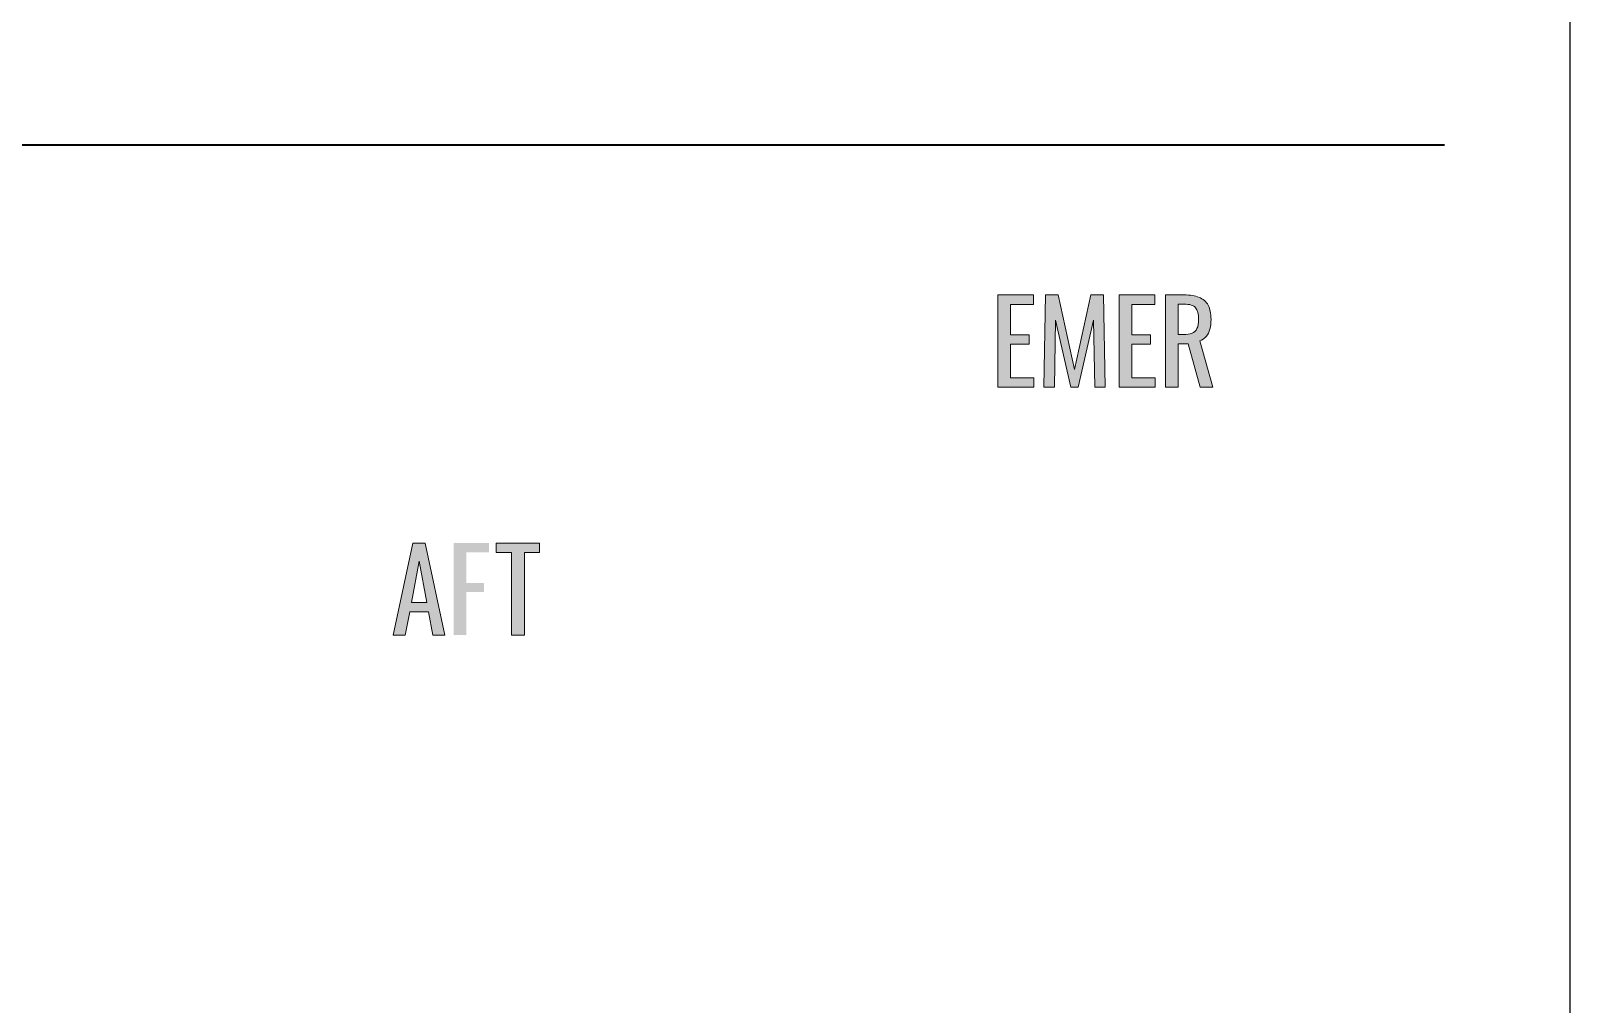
# Model space of a CAD drawing. Header units: inches. Extents: x 145 to 467, y 0 to 792.
# Drawn here: x 317.9 to 466.9, y 198.9 to 293.1 of the extents above; entities that cross this region are included whole.
import ezdxf

# ---------------------------------------------------------------- set-up
doc = ezdxf.new("R2010")
doc.units = ezdxf.units.IN
doc.header["$MEASUREMENT"] = 0
doc.layers.add('EVAC_Holes v5_0', color=7, linetype='Continuous')

# ---------------------------------------------------------------- blocks, each defined once
blk = doc.blocks.new('block 2')
at = {"layer": 'EVAC_Holes v5_0', "color": 7, "lineweight": 25}
blk.add_lwpolyline([(466.86, -0.08), (466.86, 792.08)], dxfattribs=at)
blk = doc.blocks.new('block 137')
at = {"layer": 'EVAC_Holes v5_0'}
h = blk.add_hatch(color=7, dxfattribs=at)
h.dxf.hatch_style = 2
h.paths.add_polyline_path([(411.47, 258.59), (411.47, 267.5), (414.93, 267.5), (414.93, 266.58), (412.71, 266.58), (412.71, 263.63), (414.51, 263.63), (414.51, 262.75), (412.71, 262.75), (412.71, 259.49), (414.95, 259.49), (414.95, 258.59)])
h = blk.add_hatch(color=7, dxfattribs=at)
h.dxf.hatch_style = 2
h.paths.add_polyline_path([(415.93, 258.59), (416.09, 267.5), (417.31, 267.5), (418.89, 260.28), (420.47, 267.5), (421.68, 267.5), (421.84, 258.59), (420.84, 258.59), (420.74, 265.06), (419.24, 258.59), (418.53, 258.59), (417.04, 265.06), (416.94, 258.59)])
h = blk.add_hatch(color=7, dxfattribs=at)
h.dxf.hatch_style = 2
h.paths.add_polyline_path([(423.21, 258.59), (423.21, 267.5), (426.66, 267.5), (426.66, 266.58), (424.45, 266.58), (424.45, 263.63), (426.24, 263.63), (426.24, 262.75), (424.45, 262.75), (424.45, 259.49), (426.68, 259.49), (426.68, 258.59)])
h = blk.add_hatch(color=7, dxfattribs=at)
h.dxf.hatch_style = 2
edge = h.paths.add_edge_path()
edge.add_spline(control_points=[(427.69, 258.59), (427.69, 258.59), (427.69, 267.5), (427.69, 267.5), (427.69, 267.5), (429.48, 267.5), (429.48, 267.5), (430.07, 267.5), (430.56, 267.43), (430.95, 267.27), (431.34, 267.11), (431.63, 266.86), (431.82, 266.51), (432, 266.16), (432.1, 265.7), (432.1, 265.14), (432.1, 264.79), (432.06, 264.48), (431.99, 264.2), (431.91, 263.92), (431.8, 263.68), (431.63, 263.48), (431.47, 263.29), (431.26, 263.15), (431, 263.06), (431, 263.06), (432.26, 258.59), (432.26, 258.59), (432.26, 258.59), (431.06, 258.59), (431.06, 258.59), (431.06, 258.59), (429.9, 262.77), (429.9, 262.77), (429.9, 262.77), (428.93, 262.77), (428.93, 262.77), (428.93, 262.77), (428.93, 258.59), (428.93, 258.59), (428.93, 258.59), (427.69, 258.59), (427.69, 258.59)], knot_values=[0, 0, 0, 0, 1, 1, 1, 2, 2, 2, 3, 3, 3, 4, 4, 4, 5, 5, 5, 6, 6, 6, 7, 7, 7, 8, 8, 8, 9, 9, 9, 10, 10, 10, 11, 11, 11, 12, 12, 12, 13, 13, 13, 14, 14, 14, 14], degree=3, periodic=0)
edge = h.paths.add_edge_path()
edge.add_spline(control_points=[(428.93, 263.67), (428.93, 263.67), (429.4, 263.67), (429.4, 263.67), (429.75, 263.67), (430.04, 263.71), (430.26, 263.8), (430.48, 263.89), (430.64, 264.04), (430.74, 264.25), (430.85, 264.46), (430.9, 264.76), (430.9, 265.14), (430.9, 265.66), (430.8, 266.04), (430.61, 266.27), (430.42, 266.5), (430.04, 266.61), (429.48, 266.61), (429.48, 266.61), (428.93, 266.61), (428.93, 266.61), (428.93, 266.61), (428.93, 263.67), (428.93, 263.67)], knot_values=[0, 0, 0, 0, 1, 1, 1, 2, 2, 2, 3, 3, 3, 4, 4, 4, 5, 5, 5, 6, 6, 6, 7, 7, 7, 8, 8, 8, 8], degree=3, periodic=0)
at = {"layer": 'EVAC_Holes v5_0', "lineweight": 0}
for points in [[(411.47, 258.59), (411.47, 267.5), (414.93, 267.5), (414.93, 266.58), (412.71, 266.58), (412.71, 263.63), (414.51, 263.63), (414.51, 262.75), (412.71, 262.75), (412.71, 259.49), (414.95, 259.49), (414.95, 258.59), (411.47, 258.59)], [(415.93, 258.59), (416.09, 267.5), (417.31, 267.5), (418.89, 260.28), (420.47, 267.5), (421.68, 267.5), (421.84, 258.59), (420.84, 258.59), (420.74, 265.06), (419.24, 258.59), (418.53, 258.59), (417.04, 265.06), (416.94, 258.59), (415.93, 258.59)], [(423.21, 258.59), (423.21, 267.5), (426.66, 267.5), (426.66, 266.58), (424.45, 266.58), (424.45, 263.63), (426.24, 263.63), (426.24, 262.75), (424.45, 262.75), (424.45, 259.49), (426.68, 259.49), (426.68, 258.59), (423.21, 258.59)]]:
    blk.add_lwpolyline(points, dxfattribs=at)
for points, knots in [([(427.69, 258.59), (427.69, 258.59), (427.69, 267.5), (427.69, 267.5), (427.69, 267.5), (429.48, 267.5), (429.48, 267.5), (430.07, 267.5), (430.56, 267.43), (430.95, 267.27), (431.34, 267.11), (431.63, 266.86), (431.82, 266.51), (432, 266.16), (432.1, 265.7), (432.1, 265.14), (432.1, 264.79), (432.06, 264.48), (431.99, 264.2), (431.91, 263.92), (431.8, 263.68), (431.63, 263.48), (431.47, 263.29), (431.26, 263.15), (431, 263.06), (431, 263.06), (432.26, 258.59), (432.26, 258.59), (432.26, 258.59), (431.06, 258.59), (431.06, 258.59), (431.06, 258.59), (429.9, 262.77), (429.9, 262.77), (429.9, 262.77), (428.93, 262.77), (428.93, 262.77), (428.93, 262.77), (428.93, 258.59), (428.93, 258.59), (428.93, 258.59), (427.69, 258.59), (427.69, 258.59)], [0, 0, 0, 0, 1, 1, 1, 2, 2, 2, 3, 3, 3, 4, 4, 4, 5, 5, 5, 6, 6, 6, 7, 7, 7, 8, 8, 8, 9, 9, 9, 10, 10, 10, 11, 11, 11, 12, 12, 12, 13, 13, 13, 14, 14, 14, 14]), ([(428.93, 263.67), (428.93, 263.67), (429.4, 263.67), (429.4, 263.67), (429.75, 263.67), (430.04, 263.71), (430.26, 263.8), (430.48, 263.89), (430.64, 264.04), (430.74, 264.25), (430.85, 264.46), (430.9, 264.76), (430.9, 265.14), (430.9, 265.66), (430.8, 266.04), (430.61, 266.27), (430.42, 266.5), (430.04, 266.61), (429.48, 266.61), (429.48, 266.61), (428.93, 266.61), (428.93, 266.61), (428.93, 266.61), (428.93, 263.67), (428.93, 263.67)], [0, 0, 0, 0, 1, 1, 1, 2, 2, 2, 3, 3, 3, 4, 4, 4, 5, 5, 5, 6, 6, 6, 7, 7, 7, 8, 8, 8, 8])]:
    blk.add_open_spline(points, degree=3, knots=knots, dxfattribs=at)
blk = doc.blocks.new('block 147')
at = {"layer": 'EVAC_Holes v5_0'}
h = blk.add_hatch(color=7, dxfattribs=at)
h.dxf.hatch_style = 2
h.paths.add_polyline_path([(352.96, 234.59), (354.86, 243.5), (356.06, 243.5), (357.96, 234.59), (356.78, 234.59), (356.38, 236.84), (354.56, 236.84), (354.13, 234.59)])
h.paths.add_polyline_path([(354.72, 237.73), (356.21, 237.73), (355.46, 241.74)])
h = blk.add_hatch(color=7, dxfattribs=at)
h.dxf.hatch_style = 2
h.paths.add_polyline_path([(358.8, 234.59), (358.8, 243.5), (362.24, 243.5), (362.24, 242.61), (360.04, 242.61), (360.04, 239.64), (361.75, 239.64), (361.75, 238.76), (360.04, 238.76), (360.04, 234.59)])
h = blk.add_hatch(color=7, dxfattribs=at)
h.dxf.hatch_style = 2
h.paths.add_polyline_path([(364.42, 234.59), (364.42, 242.58), (362.92, 242.58), (362.92, 243.5), (367.13, 243.5), (367.13, 242.58), (365.67, 242.58), (365.67, 234.59)])
at = {"layer": 'EVAC_Holes v5_0', "lineweight": 0}
for points in [[(352.96, 234.59), (354.86, 243.5), (356.06, 243.5), (357.96, 234.59), (356.78, 234.59), (356.38, 236.84), (354.56, 236.84), (354.13, 234.59), (352.96, 234.59)], [(364.42, 234.59), (364.42, 242.58), (362.92, 242.58), (362.92, 243.5), (367.13, 243.5), (367.13, 242.58), (365.67, 242.58), (365.67, 234.59), (364.42, 234.59)], [(354.72, 237.73), (356.21, 237.73), (355.46, 241.74), (354.72, 237.73)]]:
    blk.add_lwpolyline(points, dxfattribs=at)

msp = doc.modelspace()

# ---------------------------------------------------------------- linework, layer by layer
at = {"layer": 'EVAC_Holes v5_0', "color": 7, "lineweight": 35}
msp.add_lwpolyline([(454.7, 282), (156.69, 282)], dxfattribs=at)

# ---------------------------------------------------------------- block references
at = {"layer": 'EVAC_Holes v5_0'}
for name in ['block 2', 'block 137', 'block 147']:
    msp.add_blockref(name, (0, 0), dxfattribs=at)

doc.saveas('drawing.dxf')
